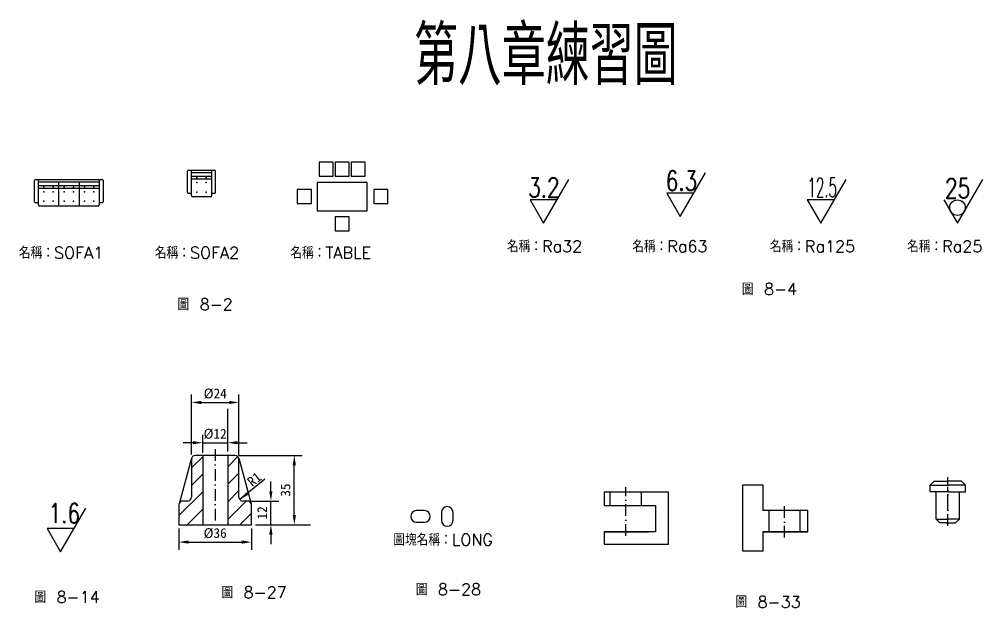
# Model space of a CAD drawing. Extents: x 406 to 660, y -387 to 323.
# Drawn here: x 413.2 to 660, y 172.3 to 323 of the extents above; entities that cross this region are included whole.
import ezdxf

# ---------------------------------------------------------------- set-up
doc = ezdxf.new("R2010")
doc.units = 0
doc.linetypes.add('CENT3', pattern=[5, 3, -1, 0, -1])
doc.layers.get('0').update_dxf_attribs({"color": 3, "linetype": 'CONTINUOUS'})
doc.layers.get('DEFPOINTS').update_dxf_attribs({"linetype": 'CONTINUOUS'})
for name, color, linetype in [('CENT3', 1, 'CENT3'), ('文字', 6, 'CONTINUOUS'), ('輪廓線', 7, 'CONTINUOUS')]:
    doc.layers.add(name, color=color, linetype=linetype)
doc.styles.add('CNS', font='txt.shx', dxfattribs={"width": 0.75, "height": 3, "bigfont": 'chineset.shx'})
doc.styles.add('CNS1', font='txt.shx', dxfattribs={"height": 3, "bigfont": 'chineset.shx'})
doc.dimstyles.get("Standard").update_dxf_attribs({"dimtxt": 0.18, "dimasz": 0.18, "dimexe": 0.18, "dimexo": 0.0625, "dimgap": 0.09, "dimtad": 0, "dimtih": 1, "dimtoh": 1, "dimdec": 4, "dimzin": 0, "dimdsep": 46, "dimtxsty": 'Standard', "dimcen": 0.09, "dimadec": 0, "dimazin": 0, "dimtfac": 1, "dimtdec": 4, "dimtofl": 0, "dimtmove": 0, "dimatfit": 3, "dimfxl": 1, "dimtolj": 1, "dimtzin": 0, "dimarcsym": 0})

# ---------------------------------------------------------------- blocks, each defined once
blk = doc.blocks.new('*D5')
at = {"color": 7, "lineweight": -2}
for p, q in [((457.35, 211.6), (457.35, 226.9)), ((459.85, 224.9), (466.99, 224.9)), ((469.49, 211.33), (469.49, 226.9))]:
    blk.add_line(p, q, dxfattribs=at)
at = {"color": 7}
for points in [[(459.85, 225.31), (459.85, 224.48), (457.35, 224.9)], [(466.99, 225.31), (466.99, 224.48), (469.49, 224.9)]]:
    blk.add_solid(points, dxfattribs=at)
at = {"layer": 'DEFPOINTS', "color": 0}
for p in [(469.49, 224.9), (457.35, 210.6), (469.49, 210.33)]:
    blk.add_point(p, dxfattribs=at)
at = {"color": 7, "insert": (463.42, 227.15), "char_height": 2.5, "attachment_point": 5}
blk.add_mtext('\\A1;%%C24', dxfattribs=at)
blk = doc.blocks.new('*D6')
at = {"color": 7, "lineweight": -2}
for p, q in [((454.12, 192.58), (454.12, 187.14)), ((472.69, 192.58), (472.69, 187.14)), ((456.62, 189.14), (470.19, 189.14))]:
    blk.add_line(p, q, dxfattribs=at)
at = {"color": 7}
for points in [[(456.62, 189.56), (456.62, 188.73), (454.12, 189.14)], [(470.19, 189.56), (470.19, 188.73), (472.69, 189.14)]]:
    blk.add_solid(points, dxfattribs=at)
at = {"layer": 'DEFPOINTS', "color": 0}
for p in [(454.12, 193.58), (472.69, 193.58), (472.69, 189.14)]:
    blk.add_point(p, dxfattribs=at)
at = {"color": 7, "insert": (463.4, 191.39), "char_height": 2.5, "attachment_point": 5}
blk.add_mtext('\\A1;%%c36', dxfattribs=at)

msp = doc.modelspace()

# ---------------------------------------------------------------- hatches: boundary and pattern name
h = msp.add_hatch()
h.set_pattern_fill('ANSI31', color=256, style=0)
h.set_pattern_definition([(45, (373.1946, -15.1984), (-2.245064, 2.245064), [])])
h.paths.add_polyline_path([(466.60146, 193.58019), (472.68738, 193.58019), (472.68738, 198.6574, 0.414213562), (471.68738, 199.6574), (470.48534, 199.6574, -0.414213562), (469.48534, 200.6574), (469.48534, 210.33203, 0.414213562), (468.48534, 211.33203), (466.60146, 211.33203)])
h.paths.add_polyline_path([(460.20146, 211.33203), (458.31758, 211.33203, 0.414213562), (457.31758, 210.33203), (457.31758, 200.6574, -0.414213562), (456.31758, 199.6574), (455.11554, 199.6574, 0.414213562), (454.11554, 198.6574), (454.11554, 193.58019), (460.20146, 193.58019)])

# ---------------------------------------------------------------- linework, layer by layer
for p, q in [((456.30944, 278.69121), (456.30944, 284.09121)), ((456.60944, 284.39121), (463.20944, 284.39121)), ((457.30944, 277.89121), (457.30944, 284.39121)), ((457.30944, 283.79121), (462.50944, 283.79121)), ((462.50944, 277.89121), (462.50944, 284.39121)), ((463.50944, 278.69121), (463.50944, 284.09121)), ((417.1292, 276.30403), (417.1292, 281.70403)), ((417.4292, 282.00403), (434.4292, 282.00403)), ((418.1292, 275.50403), (418.1292, 282.00403)), ((418.1292, 281.40403), (433.7292, 281.40403)), ((423.3292, 275.20403), (423.3292, 281.40403)), ((428.5292, 281.40403), (428.5292, 275.20403)), ((433.7292, 282.00403), (433.7292, 275.50403)), ((434.7292, 281.70403), (434.7292, 276.30403)), ((462.50944, 282.79121), (457.30944, 282.79121)), ((457.30944, 282.19121), (462.50944, 282.19121)), ((547.50935, 270.78414), (553.97345, 281.9803)), ((582.50935, 272.49357), (588.97345, 283.68972)), ((618.50935, 270.78414), (624.97345, 281.9803)), ((653.50935, 270.78414), (659.97345, 281.9803)), ((433.7292, 280.40403), (418.1292, 280.40403)), ((418.1292, 279.80403), (433.7292, 279.80403)), ((457.30944, 278.39121), (456.60944, 278.39121)), ((462.20944, 277.59121), (457.60944, 277.59121)), ((463.20944, 278.39121), (462.50944, 278.39121)), ((544.04525, 276.78414), (547.50935, 270.78414)), ((550.97345, 276.78414), (544.04525, 276.78414)), ((579.04525, 278.49357), (582.50935, 272.49357)), ((585.97345, 278.49357), (579.04525, 278.49357)), ((615.04525, 276.78414), (618.50935, 270.78414)), ((621.97345, 276.78414), (615.04525, 276.78414)), ((650.04525, 276.78414), (653.50935, 270.78414)), ((418.1292, 276.00403), (417.4292, 276.00403)), ((433.4292, 275.20403), (418.4292, 275.20403)), ((434.4292, 276.00403), (433.7292, 276.00403)), ((466.60146, 216.58641), (466.60146, 223.23266)), ((423.81574, 186.60707), (430.27984, 197.80322)), ((420.35164, 192.60707), (423.81574, 186.60707)), ((427.27984, 192.60707), (420.35164, 192.60707)), ((485.66887, 193.58019), (487.81702, 193.58019))]:
    msp.add_line(p, q)
at = {"color": 7, "linetype": 'ByBlock'}
for p, q in [((460.20146, 212.00246), (460.20146, 216.58641)), ((466.60146, 212.33203), (466.60146, 216.58641)), ((457.70146, 214.58641), (455.20146, 214.58641)), ((460.20146, 214.58641), (466.60146, 214.58641)), ((469.10146, 214.58641), (471.60146, 214.58641)), ((469.48534, 211.33203), (485.66887, 211.33203)), ((483.66887, 196.08019), (483.66887, 208.83203)), ((476.09856, 205.2382), (469.71058, 200.02514)), ((477.66887, 202.1574), (477.66887, 204.6574)), ((472.68738, 199.6574), (479.66887, 199.6574)), ((477.66887, 193.58019), (477.66887, 199.6574)), ((473.68738, 193.58019), (485.66887, 193.58019)), ((473.68738, 193.58019), (479.66887, 193.58019)), ((477.66887, 191.08019), (477.66887, 188.58019))]:
    msp.add_line(p, q, dxfattribs=at)
at = {"linetype": 'Continuous'}
for points in [[(490.03406, 282.87399), (493.63406, 282.87399), (493.63406, 286.47399), (490.03406, 286.47399)], [(494.11406, 282.87399), (497.71406, 282.87399), (497.71406, 286.47399), (494.11406, 286.47399)], [(498.19406, 282.87399), (501.79406, 282.87399), (501.79406, 286.47399), (498.19406, 286.47399)], [(484.43406, 275.83399), (488.03406, 275.83399), (488.03406, 279.43399), (484.43406, 279.43399)], [(489.55406, 273.99399), (502.35406, 273.99399), (502.35406, 281.19399), (489.55406, 281.19399)], [(504.03406, 275.83399), (507.63406, 275.83399), (507.63406, 279.43399), (504.03406, 279.43399)], [(494.11406, 268.87399), (497.71406, 268.87399), (497.71406, 272.47399), (494.11406, 272.47399)]]:
    msp.add_lwpolyline(points, close=True, dxfattribs=at)
msp.add_circle((653.50935, 274.78414), 2)
for centre, start, end in [((456.60944, 284.09121), 90, 180), ((463.20944, 284.09121), 360, 90), ((417.4292, 281.70403), 90, 180), ((434.4292, 281.70403), 0, 90), ((456.60944, 278.69121), 180, 270), ((457.60944, 277.89121), 180, 270), ((462.20944, 277.89121), 270, 360), ((463.20944, 278.69121), 270, 360), ((417.4292, 276.30403), 180, 270), ((418.4292, 275.50403), 180, 270), ((433.4292, 275.50403), 270, 0), ((434.4292, 276.30403), 270, 0)]:
    msp.add_arc(centre, 0.3, start, end)
for p in [(458.70944, 282.39121), (461.10944, 282.39121), (419.5292, 280.00403), (421.9292, 280.00403), (424.7292, 280.00403), (427.1292, 280.00403), (429.9292, 280.00403), (432.3292, 280.00403), (458.70944, 281.19121), (461.10944, 281.19121), (419.5292, 278.80403), (419.5292, 276.40403), (421.9292, 278.80403), (421.9292, 276.40403), (424.7292, 278.80403), (424.7292, 276.40403), (427.1292, 278.80403), (427.1292, 276.40403), (429.9292, 278.80403), (429.9292, 276.40403), (432.3292, 278.80403), (432.3292, 276.40403), (458.70944, 278.79121), (461.10944, 278.79121)]:
    msp.add_point(p)
at = {"color": 7, "linetype": 'ByBlock'}
for points in [[(457.70146, 215.00308), (457.70146, 214.16974), (460.20146, 214.58641)], [(469.10146, 215.00308), (469.10146, 214.16974), (466.60146, 214.58641)], [(483.2522, 208.83203), (484.08553, 208.83203), (483.66887, 211.33203)], [(471.38403, 201.9286), (471.91091, 201.28297), (469.71058, 200.02514)], [(477.2522, 202.1574), (478.08553, 202.1574), (477.66887, 199.6574)], [(483.2522, 196.08019), (484.08553, 196.08019), (483.66887, 193.58019)], [(477.2522, 191.08019), (478.08553, 191.08019), (477.66887, 193.58019)]]:
    msp.add_solid(points, dxfattribs=at)
at = {"layer": 'CENT3'}
for p, q in [((463.40146, 212.93203), (463.40146, 193.00278)), ((651.01479, 193.27783), (651.01479, 205.72635)), ((568.54768, 190.73373), (568.54768, 203.16366)), ((651.01479, 197.24559), (651.01479, 203.16366)), ((609.24071, 197.24559), (609.24071, 198.34884)), ((609.24071, 190.27783), (609.24071, 198.26158))]:
    msp.add_line(p, q, dxfattribs=at)
at = {"layer": 'DEFPOINTS', "color": 0, "linetype": 'ByBlock'}
for p in [(466.60146, 214.58641), (460.20146, 211.00246), (466.60146, 211.33203), (468.48534, 211.33203), (483.66887, 211.33203), (469.71058, 200.02514), (470.48534, 200.6574), (471.68738, 199.6574), (477.66887, 199.6574), (472.68738, 193.58019), (472.68738, 193.58019)]:
    msp.add_point(p, dxfattribs=at)
at = {"layer": '輪廓線'}
for p, q in [((457.3532, 210.59653), (454.15116, 198.9219)), ((457.31758, 210.33203), (457.31758, 200.6574)), ((468.48534, 211.33203), (458.31758, 211.33203)), ((460.20146, 211.33203), (460.20146, 193.58019)), ((466.60146, 211.33203), (466.60146, 193.58019)), ((469.44972, 210.59653), (472.65176, 198.9219)), ((469.48534, 200.6574), (469.48534, 210.33203)), ((598.52406, 203.84102), (603.68302, 203.84102)), ((598.52406, 186.81274), (598.52406, 203.84102)), ((603.68302, 203.84102), (603.68302, 197.24559)), ((646.49976, 203.72635), (651.01479, 203.72635)), ((655.52982, 203.72635), (651.01479, 203.72635)), ((562.98999, 202.04857), (579.52228, 202.04857)), ((562.98999, 202.04857), (562.98999, 198.47193)), ((564.54768, 198.47193), (564.54768, 202.04857)), ((572.54768, 198.47193), (572.54768, 202.04857)), ((579.52228, 188.60519), (579.52228, 202.04857)), ((603.68302, 202.04857), (603.68302, 198.47193)), ((648.01479, 195.0515), (648.01479, 202.04857)), ((654.01479, 195.0515), (654.01479, 202.04857)), ((454.11554, 198.6574), (454.11554, 193.58019)), ((456.31758, 199.6574), (455.11554, 199.6574)), ((471.68738, 199.6574), (470.48534, 199.6574)), ((472.68738, 193.58019), (472.68738, 198.6574)), ((562.98999, 198.47193), (576.1861, 198.47193)), ((576.1861, 198.47193), (576.1861, 191.73373)), ((615.17699, 197.24559), (603.68302, 197.24559)), ((605.24071, 191.73373), (605.24071, 197.24559)), ((613.24071, 191.73373), (613.24071, 197.24559)), ((615.17699, 191.73373), (615.17699, 197.24559)), ((648.01479, 195.0515), (649.01479, 194.0515)), ((648.01479, 195.0515), (651.01479, 195.0515)), ((654.01479, 195.0515), (651.01479, 195.0515)), ((654.01479, 195.0515), (653.01479, 194.0515)), ((454.11554, 193.58019), (472.68738, 193.58019)), ((649.94632, 194.0515), (649.01479, 194.0515)), ((650.41209, 194.0515), (649.48055, 194.0515)), ((650.41209, 194.0515), (653.01479, 194.0515)), ((576.1861, 191.73373), (562.98999, 191.73373)), ((562.98999, 191.73373), (574.48396, 191.73373)), ((562.98999, 191.73373), (574.48396, 191.73373)), ((562.98999, 191.73373), (562.98999, 188.60519)), ((603.68302, 191.73373), (615.17699, 191.73373)), ((615.17699, 191.73373), (603.68302, 191.73373)), ((603.68302, 191.73373), (615.17699, 191.73373)), ((603.68302, 191.73373), (603.68302, 186.81274)), ((603.68302, 191.73373), (603.68302, 188.60519)), ((562.98999, 188.60519), (579.52228, 188.60519)), ((603.68302, 186.81274), (598.52406, 186.81274))]:
    msp.add_line(p, q, dxfattribs=at)
for points in [[(651.01479, 202.04857), (646.49976, 202.04857), (646.49976, 203.72635), (647.49976, 204.72635), (651.01479, 204.72635)], [(651.01479, 202.04857), (655.52982, 202.04857), (655.52982, 203.72635), (654.52982, 204.72635), (651.01479, 204.72635)]]:
    msp.add_lwpolyline(points, dxfattribs=at)
for points in [[(524.33792, 194.71255), (524.33792, 196.71255, 0.414213562), (522.83792, 198.21255), (522.83792, 198.21255, 0.414213562), (521.33792, 196.71255), (521.33792, 194.71255, 0.414213562), (522.83792, 193.21255), (522.83792, 193.21255, 0.414213562)], [(514.98075, 194.21255), (516.98075, 194.21255, 0.414213562), (518.48075, 195.71255), (518.48075, 195.71255, 0.414213562), (516.98075, 197.21255), (514.98075, 197.21255, 0.414213562), (513.48075, 195.71255), (513.48075, 195.71255, 0.414213562)]]:
    msp.add_lwpolyline(points, format="xyb", close=True, dxfattribs=at)
for centre, start, end in [((458.31758, 210.33203), 90, 180), ((468.48534, 210.33203), 0, 90), ((456.31758, 200.6574), 270, 0), ((470.48534, 200.6574), 180, 270), ((455.11554, 198.6574), 90, 180), ((471.68738, 198.6574), 0, 90)]:
    msp.add_arc(centre, 1, start, end, dxfattribs=at)

# ---------------------------------------------------------------- texts
at = {"style": 'CNS1'}
for s, width, p in [('6.3', 0.75, (578.79513, 279.17286)), ('3.2', 0.75, (543.57793, 277.46343)), ('12.5', 0.5, (615.12094, 277.46343)), ('25', 0.75, (650.33815, 277.24649)), ('1.6', 0.75, (420.7598, 194.03624))]:
    msp.add_text(s, height=5, dxfattribs=dict(at, width=width)).set_placement(p)
at = {"color": 7, "linetype": 'ByBlock', "insert": (463.40146, 216.83641), "char_height": 2.5, "attachment_point": 5}
msp.add_mtext('\\A1;%%C12', dxfattribs=at)
at = {"color": 7, "linetype": 'ByBlock', "char_height": 2.5, "attachment_point": 5}
for s, insert, rotation in [('\\A1;R1', (473.42352, 205.23873), 39.216989), ('\\A1;35', (481.41887, 202.45611), 90), ('\\A1;12', (475.41887, 196.6188), 90)]:
    msp.add_mtext(s, dxfattribs=dict(at, insert=insert, rotation=rotation))
at = {"layer": '文字', "style": 'CNS1'}
for s, p in [('名稱：Ra32', (538.10712, 263.38043)), ('名稱：Ra63', (570.19109, 263.38043)), ('名稱：Ra125', (605.44384, 263.38043)), ('名稱：Ra25', (640.59757, 263.38043)), ('名稱：SOFA1', (413.12754, 261.73719)), ('名稱：SOFA2', (447.94786, 261.73719)), ('名稱：TABLE', (482.62945, 261.73719)), ('圖塊名稱：LONG', (509.00161, 188.24129))]:
    msp.add_text(s, height=3, dxfattribs=at).set_placement(p)
at = {"layer": '輪廓線', "style": 'CNS', "width": 0.75}
msp.add_text('第八章練習圖', height=15, dxfattribs=at).set_placement((514.3212, 306.21512))
at = {"layer": '輪廓線', "style": 'CNS1'}
for s, p in [('圖 8-4', (598.28009, 252.44343)), ('圖 8-2', (453.75935, 248.52881)), ('圖 8-27', (465.00497, 174.76945)), ('圖 8-28', (514.7759, 175.53688)), ('圖 8-14', (417.10317, 173.57623)), ('圖 8-33', (596.63185, 172.33109))]:
    msp.add_text(s, height=3, dxfattribs=at).set_placement(p)

# ---------------------------------------------------------------- dimensions: what is measured, and where the dimension line sits
dim = msp.add_linear_dim(base=(469.48534, 224.89509), p1=(457.3532, 210.59653), p2=(469.48534, 210.33203), text='%%C24', dimstyle='Standard', override={"dimtxt": 2.5, "dimasz": 2.5, "dimexe": 2, "dimexo": 1, "dimgap": 1, "dimtad": 1, "dimtih": 0, "dimtoh": 0, "dimzin": 8, "dimlunit": 6, "dimcen": 0, "dimclrd": 7, "dimclre": 7, "dimclrt": 7, "dimtofl": 1})
dim.commit()
dim.dimension.update_dxf_attribs({"geometry": '*D5', "text_midpoint": (463.41927, 224.89509), "dimtype": 160})
dim = msp.add_linear_dim(base=(472.68738, 189.14346), p1=(454.11554, 193.58019), p2=(472.68738, 193.58019), text='%%c36', dimstyle='Standard', override={"dimtxt": 2.5, "dimasz": 2.5, "dimexe": 2, "dimexo": 1, "dimgap": 1, "dimtad": 1, "dimtih": 0, "dimtoh": 0, "dimzin": 8, "dimlunit": 6, "dimcen": 0, "dimclrd": 7, "dimclre": 7, "dimclrt": 7, "dimtofl": 1})
dim.commit()
dim.dimension.update_dxf_attribs({"geometry": '*D6', "text_midpoint": (463.40146, 191.39346)})

doc.saveas('drawing.dxf')
